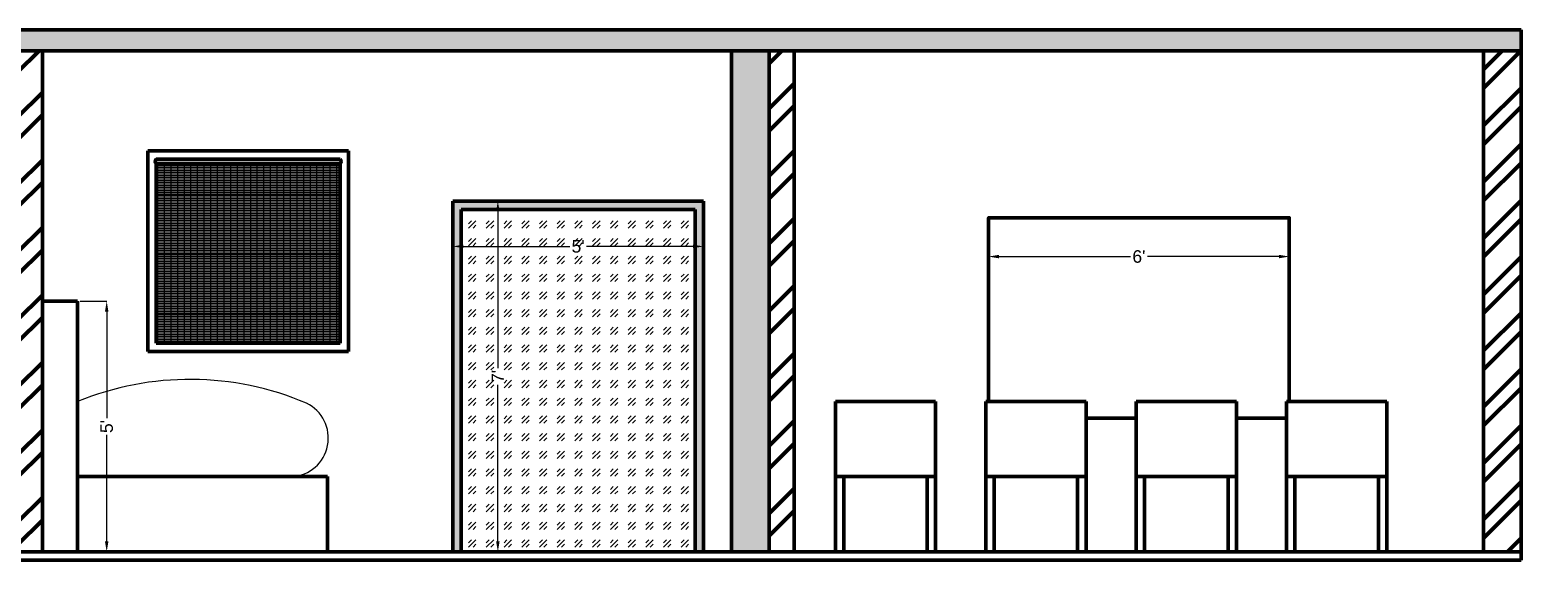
# Model space of a CAD drawing. Header units: inches. Extents: x 2702 to 16065, y 1501 to 3657.
# Drawn here: x 9199.1 to 9556.1, y 2478.8 to 2605.8 of the extents above; entities that cross this region are included whole.
import ezdxf

# ---------------------------------------------------------------- set-up
doc = ezdxf.new("R2010")
doc.units = ezdxf.units.IN
doc.styles.get("Standard").update_dxf_attribs({"font": 'arial.ttf'})
doc.dimstyles.new('ISO-25', dxfattribs={"dimtxt": 3, "dimasz": 2.5, "dimexe": 0, "dimexo": 0.625, "dimtad": 0, "dimlunit": 4, "dimtxsty": 'Standard', "dimcen": 2.5, "dimadec": 0, "dimazin": 0, "dimtfac": 1, "dimtmove": 0, "dimatfit": 3, "dimfxl": 1, "dimarcsym": 0})

# ---------------------------------------------------------------- blocks, each defined once
blk = doc.blocks.new('*D174')
at = {"color": 0, "lineweight": -2, "transparency": 16777216}
for p, q in [((9300.33, 2564.2), (9300.33, 2553.96)), ((9360.33, 2564.2), (9360.33, 2553.96)), ((9302.83, 2553.96), (9328.33, 2553.96)), ((9357.83, 2553.96), (9332.34, 2553.96))]:
    blk.add_line(p, q, dxfattribs=at)
at = {"color": 0, "transparency": 16777216}
for points in [[(9302.83, 2554.37), (9302.83, 2553.54), (9300.33, 2553.96)], [(9357.83, 2554.37), (9357.83, 2553.54), (9360.33, 2553.96)]]:
    blk.add_solid(points, dxfattribs=at)
at = {"layer": 'Defpoints', "color": 0, "transparency": 16777216}
for p in [(9300.33, 2564.83), (9360.33, 2564.83), (9360.33, 2553.96)]:
    blk.add_point(p, dxfattribs=at)
at = {"color": 0, "transparency": 16777216, "insert": (9330.33, 2553.96), "char_height": 3, "attachment_point": 5}
blk.add_mtext("5'", dxfattribs=at)
blk = doc.blocks.new('*D175')
at = {"color": 0, "lineweight": -2, "transparency": 16777216}
for p, q in [((9300.96, 2564.83), (9311.12, 2564.83)), ((9311.12, 2562.33), (9311.12, 2524.82)), ((9311.12, 2483.33), (9311.12, 2520.83)), ((9300.96, 2480.83), (9311.12, 2480.83))]:
    blk.add_line(p, q, dxfattribs=at)
at = {"color": 0, "transparency": 16777216}
for points in [[(9310.7, 2562.33), (9311.54, 2562.33), (9311.12, 2564.83)], [(9310.7, 2483.33), (9311.54, 2483.33), (9311.12, 2480.83)]]:
    blk.add_solid(points, dxfattribs=at)
at = {"layer": 'Defpoints', "color": 0, "transparency": 16777216}
for p in [(9300.33, 2564.83), (9311.12, 2564.83), (9300.33, 2480.83)]:
    blk.add_point(p, dxfattribs=at)
at = {"color": 0, "transparency": 16777216, "insert": (9311.12, 2522.83), "char_height": 3, "attachment_point": 5, "rotation": 90}
blk.add_mtext("7'", dxfattribs=at)
blk = doc.blocks.new('*D176')
at = {"color": 0, "lineweight": -2, "transparency": 16777216}
for p, q in [((9211.14, 2540.83), (9217.48, 2540.83)), ((9217.48, 2538.33), (9217.48, 2512.83)), ((9217.48, 2483.33), (9217.48, 2508.82)), ((9211.14, 2480.83), (9217.48, 2480.83))]:
    blk.add_line(p, q, dxfattribs=at)
at = {"color": 0, "transparency": 16777216}
for points in [[(9217.06, 2538.33), (9217.9, 2538.33), (9217.48, 2540.83)], [(9217.06, 2483.33), (9217.9, 2483.33), (9217.48, 2480.83)]]:
    blk.add_solid(points, dxfattribs=at)
at = {"layer": 'Defpoints', "color": 0, "transparency": 16777216}
for p in [(9210.52, 2540.83), (9210.52, 2480.83), (9217.48, 2480.83)]:
    blk.add_point(p, dxfattribs=at)
at = {"color": 0, "transparency": 16777216, "insert": (9217.48, 2510.83), "char_height": 3, "attachment_point": 5, "rotation": 90}
blk.add_mtext("5'", dxfattribs=at)
blk = doc.blocks.new('*D181')
at = {"color": 0, "lineweight": -2, "transparency": 16777216}
for p, q in [((9428.58, 2560.2), (9428.58, 2551.53)), ((9500.58, 2560.2), (9500.58, 2551.53)), ((9431.08, 2551.53), (9462.57, 2551.53)), ((9498.08, 2551.53), (9466.6, 2551.53))]:
    blk.add_line(p, q, dxfattribs=at)
at = {"color": 0, "transparency": 16777216}
for points in [[(9431.08, 2551.95), (9431.08, 2551.11), (9428.58, 2551.53)], [(9498.08, 2551.95), (9498.08, 2551.11), (9500.58, 2551.53)]]:
    blk.add_solid(points, dxfattribs=at)
at = {"layer": 'Defpoints', "color": 0, "transparency": 16777216}
for p in [(9428.58, 2560.83), (9500.58, 2560.83), (9500.58, 2551.53)]:
    blk.add_point(p, dxfattribs=at)
at = {"color": 0, "transparency": 16777216, "insert": (9464.58, 2551.53), "char_height": 3, "attachment_point": 5}
blk.add_mtext("6'", dxfattribs=at)

msp = doc.modelspace()

# ---------------------------------------------------------------- hatches: boundary and pattern name
at = {"lineweight": 100}
h = msp.add_hatch(dxfattribs=at)
h.set_pattern_fill('AR-CONC', color=256, scale=0.04)
h.paths.add_polyline_path([(9556.082, 2605.827), (8656.082, 2605.827), (8656.082, 2600.827), (9556.082, 2600.827)])
h = msp.add_hatch(dxfattribs=at)
h.set_pattern_fill('ANSI32', color=256, scale=1.2)
h.paths.add_polyline_path([(8665.082, 2600.827), (8656.082, 2600.827), (8656.082, 2480.827), (8665.082, 2480.827)])
h.paths.add_polyline_path([(8842.082, 2600.827), (8836.082, 2600.827), (8836.082, 2480.827), (8842.082, 2480.827)])
h.paths.add_polyline_path([(9202.082, 2600.827), (9196.082, 2600.827), (9196.082, 2480.827), (9202.082, 2480.827)])
h.paths.add_polyline_path([(9382.082, 2600.827), (9376.082, 2600.827), (9376.082, 2480.827), (9382.082, 2480.827)])
h = msp.add_hatch(color=256, dxfattribs=at)
h.dxf.hatch_style = 1
h.paths.add_polyline_path([(9376.082, 2600.827), (9367.082, 2600.827), (9367.082, 2480.827), (9376.082, 2480.827)])
h = msp.add_hatch(dxfattribs=at)
h.set_pattern_fill('ANSI32', color=256)
h.paths.add_polyline_path([(9556.082, 2600.827), (9547.082, 2600.827), (9547.082, 2480.827), (9556.082, 2480.827)])
at = {"true_color": 0x25745b}
h = msp.add_hatch(dxfattribs=at)
h.set_pattern_fill('GRATE', color=117, scale=0.5)
h.paths.add_polyline_path([(9273.332, 2573.827), (9229.332, 2573.827), (9229.332, 2530.827), (9273.332, 2530.827)])
at = {"true_color": 0x939598}
h = msp.add_hatch(color=252, dxfattribs=at)
h.dxf.hatch_style = 1
h.paths.add_polyline_path([(9360.332, 2564.827), (9300.332, 2564.827), (9300.332, 2480.827), (9302.332, 2480.827), (9302.332, 2562.827), (9358.332, 2562.827), (9358.332, 2480.827), (9360.332, 2480.827)])
at = {"true_color": 0xadddf7}
h = msp.add_hatch(dxfattribs=at)
h.set_pattern_fill('GOST_GLASS', color=141, scale=0.5)
h.paths.add_polyline_path([(9358.332, 2562.827), (9302.332, 2562.827), (9302.332, 2480.827), (9358.332, 2480.827)])
h.paths.add_polyline_path([(9328.028, 2550.845), (9332.659, 2550.845), (9332.659, 2557.027), (9328.028, 2557.027)], flags=24)
h.paths.add_polyline_path([(9314.257, 2520.51), (9314.257, 2525.141), (9308.075, 2525.141), (9308.075, 2520.51)], flags=24)

# ---------------------------------------------------------------- linework, layer by layer
at = {"color": 7, "lineweight": 100, "true_color": 0xffffff}
for p, q in [((8656.082, 2605.827), (9556.082, 2605.827)), ((9556.082, 2478.827), (9556.082, 2605.827)), ((9202.082, 2480.827), (9202.082, 2600.827)), ((9367.082, 2480.827), (9367.082, 2600.827)), ((9376.082, 2480.827), (9376.082, 2600.827)), ((9382.082, 2480.827), (9382.082, 2600.827)), ((9547.082, 2480.827), (9547.082, 2600.827)), ((9227.332, 2528.827), (9227.332, 2576.827)), ((9227.332, 2576.827), (9275.332, 2576.827)), ((9275.332, 2528.827), (9275.332, 2576.827)), ((9229.332, 2530.827), (9229.332, 2573.827)), ((9273.332, 2530.827), (9273.332, 2573.827)), ((9300.332, 2480.827), (9300.332, 2564.827)), ((9300.332, 2564.827), (9360.332, 2564.827)), ((9360.332, 2480.827), (9360.332, 2564.827)), ((9302.332, 2480.827), (9302.332, 2562.827)), ((9302.332, 2562.827), (9358.332, 2562.827)), ((9358.332, 2480.827), (9358.332, 2562.827)), ((9202.082, 2540.827), (9210.519, 2540.827)), ((9210.519, 2540.827), (9210.519, 2480.827)), ((9227.332, 2528.827), (9275.332, 2528.827)), ((9229.332, 2530.827), (9273.332, 2530.827)), ((9391.91, 2516.827), (9391.91, 2480.827)), ((9391.91, 2516.827), (9415.91, 2516.827)), ((9415.91, 2516.827), (9415.91, 2480.827)), ((9427.91, 2516.827), (9451.91, 2516.827)), ((9427.91, 2516.827), (9427.91, 2480.827)), ((9451.91, 2516.827), (9451.91, 2480.827)), ((9463.91, 2516.827), (9487.91, 2516.827)), ((9463.91, 2516.827), (9463.91, 2480.827)), ((9487.91, 2516.827), (9487.91, 2480.827)), ((9499.91, 2516.827), (9523.91, 2516.827)), ((9499.91, 2516.827), (9499.91, 2480.827)), ((9523.91, 2516.827), (9523.91, 2480.827)), ((9210.519, 2498.827), (9270.35, 2498.827)), ((9270.35, 2498.827), (9270.35, 2480.827)), ((9391.91, 2498.827), (9415.91, 2498.827)), ((9393.91, 2498.827), (9393.91, 2480.827)), ((9413.91, 2498.827), (9413.91, 2480.827)), ((9427.91, 2498.827), (9451.91, 2498.827)), ((9429.91, 2498.827), (9429.91, 2480.827)), ((9449.91, 2498.827), (9449.91, 2480.827)), ((9463.91, 2498.827), (9487.91, 2498.827)), ((9465.91, 2498.827), (9465.91, 2480.827)), ((9485.91, 2498.827), (9485.91, 2480.827)), ((9499.91, 2498.827), (9523.91, 2498.827)), ((9501.91, 2498.827), (9501.91, 2480.827)), ((9521.91, 2498.827), (9521.91, 2480.827)), ((8656.082, 2480.827), (9556.082, 2480.827)), ((8656.082, 2478.827), (9556.082, 2478.827))]:
    msp.add_line(p, q, dxfattribs=at)
at = {"color": 0, "lineweight": 100}
msp.add_line((8656.082, 2600.827), (9556.082, 2600.827), dxfattribs=at)
at = {"color": 7, "lineweight": 100, "true_color": 0xffffff}
msp.add_lwpolyline([(9273.332, 2574.827), (9229.332, 2574.827, 0.5153761), (9229.332, 2573.827), (9273.332, 2573.827, 0.5153761)], format="xyb", close=True, dxfattribs=at)
for points in [[(9428.582, 2516.827), (9428.582, 2560.827), (9500.582, 2560.827), (9500.582, 2516.827)], [(9463.91, 2512.827), (9451.91, 2512.827)], [(9499.91, 2512.827), (9487.91, 2512.827)]]:
    msp.add_lwpolyline(points, dxfattribs=at)
at = {"color": 0}
msp.add_lwpolyline([(9261.837, 2498.827, 0.7712092), (9265.315, 2516.421, 0.2001973), (9210.519, 2516.827)], format="xyb", dxfattribs=at)

# ---------------------------------------------------------------- dimensions: what is measured, and where the dimension line sits
for base, p1, p2, picture, middle in [((9360.332, 2553.957), (9300.332, 2564.827), (9360.332, 2564.827), '*D174', (9330.332, 2553.957)), ((9500.582, 2551.53), (9428.582, 2560.827), (9500.582, 2560.827), '*D181', (9464.582, 2551.53))]:
    dim = msp.add_linear_dim(base=base, p1=p1, p2=p2, dimstyle='ISO-25', dxfattribs=at)
    dim.commit()
    dim.dimension.update_dxf_attribs({"geometry": picture, "text_midpoint": middle})
for base, p1, p2, picture, middle in [((9311.119, 2564.827), (9300.332, 2480.827), (9300.332, 2564.827), '*D175', (9311.119, 2522.827)), ((9217.48, 2480.827), (9210.519, 2540.827), (9210.519, 2480.827), '*D176', (9217.48, 2510.827))]:
    dim = msp.add_linear_dim(base=base, p1=p1, p2=p2, angle=90, dimstyle='ISO-25', dxfattribs=at)
    dim.commit()
    dim.dimension.update_dxf_attribs({"geometry": picture, "text_midpoint": middle})

doc.saveas('drawing.dxf')
